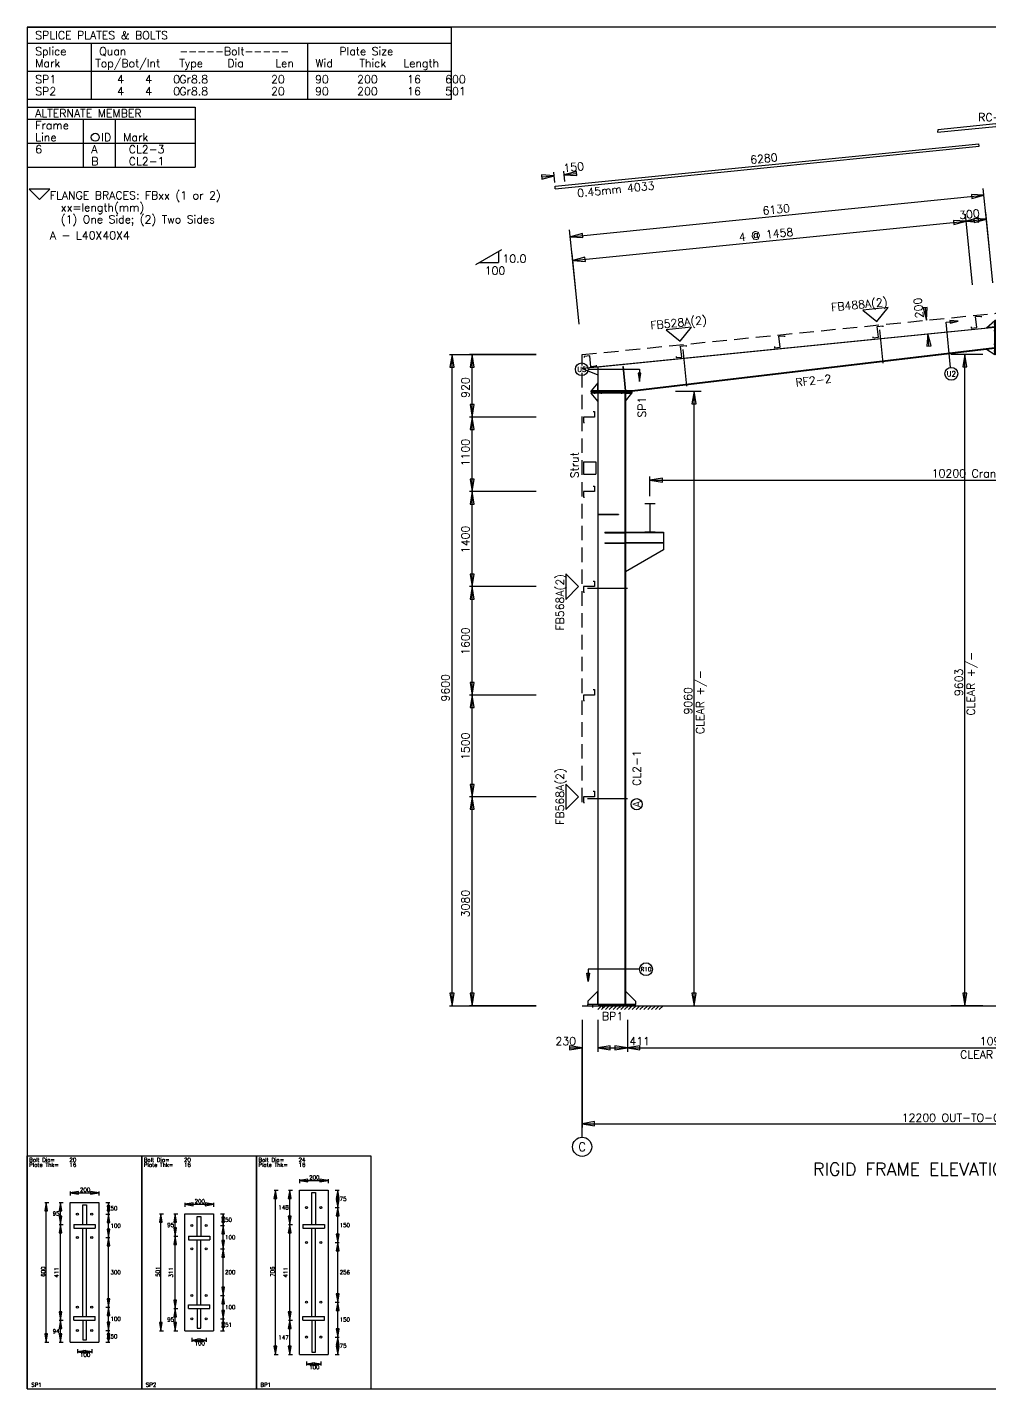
# Model space of a CAD drawing. Extents: x 0 to 28390, y 0 to 20076.
# Drawn here: x 0 to 14195, y 0 to 20076 of the extents above; entities that cross this region are included whole.
import ezdxf
from ezdxf.enums import TextEntityAlignment as Align

# ---------------------------------------------------------------- set-up
doc = ezdxf.new("R2010")
doc.units = 0
doc.linetypes.add('CONTIN', pattern=[0])
doc.linetypes.add('DASHED', pattern=[321.91, 214.61, -107.3])
doc.layers.get('0').update_dxf_attribs({"linetype": 'CONTIN'})
for name, color, linetype in [('1', 7, 'CONTIN'), ('10', 10, 'CONTIN'), ('11', 7, 'CONTIN'), ('12', 6, 'CONTIN'), ('13', 1, 'CONTIN'), ('14', 7, 'CONTIN'), ('15', 7, 'CONTIN'), ('2', 6, 'CONTIN'), ('22', 7, 'CONTIN'), ('26', 7, 'CONTIN'), ('3', 7, 'CONTIN'), ('5', 5, 'DASHED'), ('7', 7, 'CONTIN')]:
    doc.layers.add(name, color=color, linetype=linetype)
doc.styles.add('SIMPLEX', font='SIMPLEX')

# ---------------------------------------------------------------- blocks, each defined once
blk = doc.blocks.new('ARROWF')
for p, q in [((0, 0), (-184, 31)), ((-184, 31), (-184, -31)), ((-184, -31), (0, 0))]:
    blk.add_line(p, q)
blk = doc.blocks.new('EPBLK1')
for p, q in [((0, 0), (0, 1716.91077)), ((0, 1716.91077), (844.936401, 1716.91077)), ((844.936401, 1716.91077), (844.936401, 0)), ((316.851135, 343.382141), (316.851135, 1373.52869)), ((316.851135, 1373.52869), (528.085266, 1373.52869)), ((409.05481, 1210.422), (409.05481, 1356.08459)), ((409.05481, 1356.08459), (435.881561, 1356.08459)), ((435.881561, 1356.08459), (435.881561, 1210.422)), ((528.085266, 1373.52869), (528.085266, 343.382141)), ((343.255402, 1210.422), (501.681, 1210.422)), ((343.255402, 1210.422), (343.255402, 1183.59521)), ((501.681, 1210.422), (501.681, 1183.59521)), ((343.255402, 1183.59521), (501.681, 1183.59521)), ((409.05481, 531.59845), (409.05481, 1183.59521)), ((435.881561, 531.59845), (435.881561, 1183.59521)), ((343.255402, 531.59845), (501.681, 531.59845)), ((343.255402, 504.771698), (343.255402, 531.59845)), ((343.255402, 504.771698), (501.681, 504.771698)), ((409.05481, 504.771698), (409.05481, 360.825958)), ((435.881561, 360.825958), (435.881561, 504.771698)), ((501.681, 504.771698), (501.681, 531.59845)), ((316.851135, 343.382141), (528.085266, 343.382141)), ((409.05481, 360.825958), (435.881561, 360.825958)), ((0, 0), (844.936401, 0))]:
    blk.add_line(p, q)
for centre in [(369.659668, 1287.68298), (475.276703, 1287.68298), (369.659668, 1115.99194), (475.276703, 1115.99194), (369.659668, 600.918762), (475.276703, 600.918762), (369.659668, 429.227661), (475.276703, 429.227661)]:
    blk.add_circle(centre, 7.377351)
at = {"layer": '2'}
for p, q in [((316.851135, 1454.54529), (316.851135, 1425.03589)), ((316.851135, 1444.70874), (528.085266, 1444.70874)), ((528.085266, 1454.54529), (528.085266, 1425.03589)), ((129.958267, 1373.52869), (159.467667, 1373.52869)), ((139.794739, 343.382141), (139.794739, 1373.52869)), ((235.834442, 1373.52869), (265.343842, 1373.52869)), ((245.670898, 1210.422), (245.670898, 1373.52869)), ((579.59259, 1373.52869), (609.10199, 1373.52869)), ((599.265442, 1287.68298), (599.265442, 1373.52869)), ((235.834442, 1210.422), (265.343842, 1210.422)), ((235.834442, 1210.422), (265.343842, 1210.422)), ((245.670898, 504.771698), (245.670898, 1210.422)), ((579.59259, 1287.68298), (609.10199, 1287.68298)), ((579.59259, 1287.68298), (609.10199, 1287.68298)), ((599.265442, 1115.99194), (599.265442, 1287.68298)), ((579.59259, 1115.99194), (609.10199, 1115.99194)), ((579.59259, 1115.99194), (609.10199, 1115.99194)), ((599.265442, 600.918762), (599.265442, 1115.99194)), ((235.834442, 504.771698), (265.343842, 504.771698)), ((235.834442, 504.771698), (265.343842, 504.771698)), ((245.670898, 343.382141), (245.670898, 504.771698)), ((579.59259, 600.918762), (609.10199, 600.918762)), ((579.59259, 600.918762), (609.10199, 600.918762)), ((599.265442, 429.227661), (599.265442, 600.918762)), ((579.59259, 429.227661), (609.10199, 429.227661)), ((579.59259, 429.227661), (609.10199, 429.227661)), ((599.265442, 343.382141), (599.265442, 429.227661)), ((129.958267, 343.382141), (159.467667, 343.382141)), ((235.834442, 343.382141), (265.343842, 343.382141)), ((579.59259, 343.382141), (609.10199, 343.382141)), ((369.659668, 291.874817), (369.659668, 262.365417)), ((369.659668, 272.201874), (475.276703, 272.201874)), ((475.276703, 291.874817), (475.276703, 262.365417))]:
    blk.add_line(p, q, dxfattribs=at)
at = {"layer": '2', "xscale": 0.333, "yscale": 0.333, "zscale": 0.333}
for p, rotation in [((316.851135, 1444.70874), 180), ((139.794739, 1373.52869), 90), ((245.670898, 1373.52869), 89.9999847), ((599.265442, 1373.52869), 89.9999847), ((599.265442, 1287.68298), 270), ((245.670898, 1210.422), 89.9999847), ((245.670898, 1210.422), 270), ((599.265442, 1287.68298), 89.9999847), ((599.265442, 1115.99194), 89.9999847), ((599.265442, 1115.99194), 270), ((599.265442, 600.918762), 270), ((245.670898, 504.771698), 89.9999847), ((245.670898, 504.771698), 270), ((599.265442, 600.918762), 89.9999847), ((139.794739, 343.382141), 270), ((245.670898, 343.382141), 270), ((599.265442, 429.227661), 89.9999847), ((599.265442, 429.227661), 270), ((599.265442, 343.382141), 270), ((369.659668, 272.201874), 180)]:
    blk.add_blockref('ARROWF', p, dxfattribs=dict(at, rotation=rotation))
for p in [(528.085266, 1444.70874), (475.276703, 272.201874)]:
    blk.add_blockref('ARROWF', p, dxfattribs=at)
at = {"layer": '11', "style": 'SIMPLEX'}
for s, p in [('Bolt Dia=', (14.754703, 1672.64661)), ('Plate Thk=', (14.754703, 1635.75989)), ('20', (311.118713, 1672.64661)), ('16', (311.118713, 1635.75989)), ('200', (389.270142, 1452.08618)), ('50', (614.020203, 1315.85107)), ('100', (614.020203, 1187.08276)), ('300', (614.020203, 843.700623)), ('100', (614.020203, 500.318481)), ('50', (614.020203, 371.550201)), ('100', (389.270142, 235.31514)), ('SP1', (29.509405, 14.754703))]:
    blk.add_text(s, height=29.5094052, dxfattribs=at).set_placement(p)
for s, p in [('95', (238.293549, 1291.97534)), ('94', (238.293549, 424.076904))]:
    blk.add_text(s, height=29.5094052, dxfattribs=at).set_placement(p, align=Align.MIDDLE_RIGHT)
blk.add_text('600', height=29.5094052, rotation=90, dxfattribs=at).set_placement((132.417389, 825.257263))
blk.add_text('411', height=29.5094052, rotation=90, dxfattribs=at).set_placement((238.293549, 857.596863), align=Align.BOTTOM_CENTER)
blk = doc.blocks.new('EPBLK2')
for p, q in [((0, 0), (0, 1716.91077)), ((0, 1716.91077), (844.936401, 1716.91077)), ((844.936401, 1716.91077), (844.936401, 0)), ((316.851135, 428.214661), (316.851135, 1288.69604)), ((316.851135, 1288.69604), (528.085266, 1288.69604)), ((409.05481, 1125.64099), (409.05481, 1271.2522)), ((409.05481, 1271.2522), (435.881561, 1271.2522)), ((435.881561, 1271.2522), (435.881561, 1125.64099)), ((528.085266, 1288.69604), (528.085266, 428.214661)), ((343.255402, 1125.64099), (501.681, 1125.64099)), ((343.255402, 1125.64099), (343.255402, 1098.81421)), ((501.681, 1125.64099), (501.681, 1098.81421)), ((343.255402, 1098.81421), (501.681, 1098.81421)), ((409.05481, 618.096497), (409.05481, 1098.81421)), ((435.881561, 618.096497), (435.881561, 1098.81421)), ((343.255402, 618.096497), (501.681, 618.096497)), ((343.255402, 591.269714), (343.255402, 618.096497)), ((501.681, 591.269714), (501.681, 618.096497)), ((343.255402, 591.269714), (501.681, 591.269714)), ((409.05481, 591.269653), (409.05481, 445.658417)), ((435.881561, 445.658417), (435.881561, 591.269653)), ((316.851135, 428.214661), (528.085266, 428.214661)), ((409.05481, 445.658417), (435.881561, 445.658417)), ((0, 0), (844.936401, 0))]:
    blk.add_line(p, q)
for centre in [(369.659668, 1202.85046), (475.276703, 1202.85046), (369.659668, 1031.15942), (475.276703, 1031.15942), (369.659668, 687.777283), (475.276703, 687.777283), (369.659668, 516.086182), (475.276703, 516.086182)]:
    blk.add_circle(centre, 7.377351)
at = {"layer": '2'}
for p, q in [((316.851135, 1369.71277), (316.851135, 1340.20337)), ((316.851135, 1359.87622), (528.085266, 1359.87622)), ((528.085266, 1369.71277), (528.085266, 1340.20337)), ((129.958267, 1288.69604), (159.467667, 1288.69604)), ((139.794739, 428.214661), (139.794739, 1288.69604)), ((235.834442, 1288.69604), (265.343842, 1288.69604)), ((245.670898, 1125.64099), (245.670898, 1288.69604)), ((579.59259, 1288.69604), (609.10199, 1288.69604)), ((599.265442, 1202.85046), (599.265442, 1288.69604)), ((235.834442, 1125.64099), (265.343842, 1125.64099)), ((235.834442, 1125.64099), (265.343842, 1125.64099)), ((245.670898, 591.269714), (245.670898, 1125.64099)), ((579.59259, 1202.85046), (609.10199, 1202.85046)), ((579.59259, 1202.85046), (609.10199, 1202.85046)), ((599.265442, 1031.15942), (599.265442, 1202.85046)), ((579.59259, 1031.15942), (609.10199, 1031.15942)), ((579.59259, 1031.15942), (609.10199, 1031.15942)), ((599.265442, 687.777283), (599.265442, 1031.15942)), ((579.59259, 687.777283), (609.10199, 687.777283)), ((579.59259, 687.777283), (609.10199, 687.777283)), ((599.265442, 516.086182), (599.265442, 687.777283)), ((235.834442, 591.269714), (265.343842, 591.269714)), ((235.834442, 591.269714), (265.343842, 591.269714)), ((245.670898, 428.214661), (245.670898, 591.269714)), ((579.59259, 516.086182), (609.10199, 516.086182)), ((579.59259, 516.086182), (609.10199, 516.086182)), ((599.265442, 428.214661), (599.265442, 516.086182)), ((129.958267, 428.214661), (159.467667, 428.214661)), ((235.834442, 428.214661), (265.343842, 428.214661)), ((579.59259, 428.214661), (609.10199, 428.214661)), ((369.659668, 376.707336), (369.659668, 347.197937)), ((369.659668, 357.034393), (475.276703, 357.034393)), ((475.276703, 376.707336), (475.276703, 347.197937))]:
    blk.add_line(p, q, dxfattribs=at)
at = {"layer": '2', "xscale": 0.333, "yscale": 0.333, "zscale": 0.333}
for p, rotation in [((316.851135, 1359.87622), 180), ((139.794739, 1288.69604), 90), ((245.670898, 1288.69604), 89.9999847), ((599.265442, 1288.69604), 89.9999847), ((599.265442, 1202.85046), 270), ((245.670898, 1125.64099), 89.9999847), ((245.670898, 1125.64099), 270), ((599.265442, 1202.85046), 89.9999847), ((599.265442, 1031.15942), 89.9999847), ((599.265442, 1031.15942), 270), ((599.265442, 687.777283), 270), ((245.670898, 591.269714), 270), ((599.265442, 687.777283), 89.9999847), ((245.670898, 591.269714), 89.9999847), ((599.265442, 516.086182), 89.9999847), ((599.265442, 516.086182), 270), ((139.794739, 428.214661), 270), ((245.670898, 428.214661), 270), ((599.265442, 428.214661), 270), ((369.659668, 357.034393), 180)]:
    blk.add_blockref('ARROWF', p, dxfattribs=dict(at, rotation=rotation))
for p in [(528.085266, 1359.87622), (475.276703, 357.034393)]:
    blk.add_blockref('ARROWF', p, dxfattribs=at)
at = {"layer": '11', "style": 'SIMPLEX'}
for s, p in [('Bolt Dia=', (14.754703, 1672.64661)), ('Plate Thk=', (14.754703, 1635.75989)), ('20', (311.118713, 1672.64661)), ('16', (311.118713, 1635.75989)), ('200', (389.270142, 1367.25354)), ('50', (614.020203, 1231.01855)), ('100', (614.020203, 1102.25024)), ('200', (614.020203, 844.713623)), ('100', (614.020203, 587.177063)), ('51', (614.020203, 457.395721)), ('100', (389.270142, 320.147644)), ('SP2', (29.509405, 14.754703))]:
    blk.add_text(s, height=29.5094052, dxfattribs=at).set_placement(p)
for p in [(238.293549, 1207.16858), (238.293549, 509.742188)]:
    blk.add_text('95', height=29.5094052, dxfattribs=at).set_placement(p, align=Align.MIDDLE_RIGHT)
blk.add_text('501', height=29.5094052, rotation=90, dxfattribs=at).set_placement((132.417389, 825.257263))
blk.add_text('311', height=29.5094052, rotation=90, dxfattribs=at).set_placement((238.293549, 858.455322), align=Align.BOTTOM_CENTER)
blk = doc.blocks.new('EPBLK3')
for p, q in [((0, 0), (0, 1716.91077)), ((0, 1716.91077), (844.936401, 1716.91077)), ((844.936401, 1716.91077), (844.936401, 0)), ((316.851135, 252.815094), (316.851135, 1464.09546)), ((316.851135, 1464.09546), (528.085266, 1464.09546)), ((409.05481, 1210.85132), (409.05481, 1446.65173)), ((409.05481, 1446.65173), (435.881561, 1446.65173)), ((435.881561, 1446.65173), (435.881561, 1210.85132)), ((528.085266, 1464.09546), (528.085266, 252.815094)), ((343.255402, 1210.85132), (501.681, 1210.85132)), ((343.255402, 1210.85132), (343.255402, 1184.02454)), ((501.681, 1210.85132), (501.681, 1184.02454)), ((343.255402, 1184.02454), (501.681, 1184.02454)), ((409.05481, 532.02771), (409.05481, 1184.02454)), ((435.881561, 532.02771), (435.881561, 1184.02454)), ((343.255402, 532.02771), (501.681, 532.02771)), ((343.255402, 505.200928), (343.255402, 532.02771)), ((343.255402, 505.200928), (501.681, 505.200928)), ((409.05481, 505.200928), (409.05481, 270.258911)), ((435.881561, 270.258911), (435.881561, 505.200928)), ((501.681, 505.200928), (501.681, 532.02771)), ((316.851135, 252.815094), (528.085266, 252.815094)), ((409.05481, 270.258911), (435.881561, 270.258911)), ((0, 0), (844.936401, 0))]:
    blk.add_line(p, q)
for centre in [(369.659668, 1335.32727), (475.276703, 1335.32727), (369.659668, 1077.79065), (475.276703, 1077.79065), (369.659668, 639.119995), (475.276703, 639.119995), (369.659668, 381.583313), (475.276703, 381.583313)]:
    blk.add_circle(centre, 7.377351)
at = {"layer": '2'}
for p, q in [((316.851135, 1545.1123), (316.851135, 1515.60291)), ((316.851135, 1535.27588), (528.085266, 1535.27588)), ((528.085266, 1545.1123), (528.085266, 1515.60291)), ((129.958267, 1464.09546), (159.467667, 1464.09546)), ((139.794739, 252.815094), (139.794739, 1464.09546)), ((235.834442, 1464.09546), (265.343842, 1464.09546)), ((245.670898, 1210.85132), (245.670898, 1464.09546)), ((579.59259, 1464.09546), (609.10199, 1464.09546)), ((599.265442, 1335.32727), (599.265442, 1464.09546)), ((579.59259, 1335.32727), (609.10199, 1335.32727)), ((579.59259, 1335.32727), (609.10199, 1335.32727)), ((599.265442, 1077.79065), (599.265442, 1335.32727)), ((235.834442, 1210.85132), (265.343842, 1210.85132)), ((235.834442, 1210.85132), (265.343842, 1210.85132)), ((245.670898, 505.200928), (245.670898, 1210.85132)), ((579.59259, 1077.79065), (609.10199, 1077.79065)), ((579.59259, 1077.79065), (609.10199, 1077.79065)), ((599.265442, 639.119995), (599.265442, 1077.79065)), ((579.59259, 639.119995), (609.10199, 639.119995)), ((579.59259, 639.119995), (609.10199, 639.119995)), ((599.265442, 381.583313), (599.265442, 639.119995)), ((235.834442, 505.200928), (265.343842, 505.200928)), ((235.834442, 505.200928), (265.343842, 505.200928)), ((245.670898, 252.815094), (245.670898, 505.200928)), ((579.59259, 381.583313), (609.10199, 381.583313)), ((579.59259, 381.583313), (609.10199, 381.583313)), ((599.265442, 252.815094), (599.265442, 381.583313)), ((129.958267, 252.815094), (159.467667, 252.815094)), ((235.834442, 252.815094), (265.343842, 252.815094)), ((369.659668, 201.30777), (369.659668, 171.79837)), ((475.276703, 201.30777), (475.276703, 171.79837)), ((579.59259, 252.815094), (609.10199, 252.815094)), ((369.659668, 181.634827), (475.276703, 181.634827))]:
    blk.add_line(p, q, dxfattribs=at)
at = {"layer": '2', "xscale": 0.333, "yscale": 0.333, "zscale": 0.333}
for p, rotation in [((316.851135, 1535.27588), 180), ((139.794739, 1464.09546), 90), ((245.670898, 1464.09546), 89.9999847), ((599.265442, 1464.09546), 89.9999847), ((599.265442, 1335.32727), 89.9999847), ((599.265442, 1335.32727), 270), ((245.670898, 1210.85132), 89.9999847), ((245.670898, 1210.85132), 270), ((599.265442, 1077.79065), 270), ((599.265442, 1077.79065), 89.9999847), ((599.265442, 639.119995), 89.9999847), ((599.265442, 639.119995), 270), ((245.670898, 505.200928), 89.9999847), ((245.670898, 505.200928), 270), ((599.265442, 381.583313), 270), ((139.794739, 252.815094), 270), ((245.670898, 252.815094), 270), ((599.265442, 381.583313), 89.9999847), ((599.265442, 252.815094), 270), ((369.659668, 181.634827), 180)]:
    blk.add_blockref('ARROWF', p, dxfattribs=dict(at, rotation=rotation))
for p in [(528.085266, 1535.27588), (475.276703, 181.634827)]:
    blk.add_blockref('ARROWF', p, dxfattribs=at)
at = {"layer": '11', "style": 'SIMPLEX'}
for s, p in [('Bolt Dia=', (14.754703, 1672.64661)), ('Plate Thk=', (14.754703, 1635.75989)), ('24', (311.118713, 1672.64661)), ('16', (311.118713, 1635.75989)), ('200', (389.270142, 1542.65308)), ('75', (614.020203, 1384.95667)), ('150', (614.020203, 1191.80432)), ('256', (614.020203, 843.700623)), ('150', (614.020203, 495.596985)), ('75', (614.020203, 302.444519)), ('100', (389.270142, 144.748077)), ('BP1', (29.509405, 14.754703))]:
    blk.add_text(s, height=29.5094052, dxfattribs=at).set_placement(p)
for s, p in [('148', (238.293549, 1337.47339)), ('147', (238.293549, 379.008026))]:
    blk.add_text(s, height=29.5094052, dxfattribs=at).set_placement(p, align=Align.MIDDLE_RIGHT)
blk.add_text('706', height=29.5094052, rotation=90, dxfattribs=at).set_placement((132.417389, 825.257263))
blk.add_text('411', height=29.5094052, rotation=90, dxfattribs=at).set_placement((238.293549, 858.026123), align=Align.BOTTOM_CENTER)
blk = doc.blocks.new('WSECTN')
for p, q in [((-76.2, 25.4), (76.2, 25.4)), ((0, 0), (0, 25.4)), ((-76.2, 0), (76.2, 0))]:
    blk.add_line(p, q)
blk = doc.blocks.new('ZCOL')
for p, q in [((10.2, 0), (0, 0)), ((0, 0), (0, -25.4)), ((10.2, -2.5), (10.2, 0)), ((-10.2, -25.4), (-10.2, -22.9)), ((0, -25.4), (-10.2, -25.4))]:
    blk.add_line(p, q)
blk = doc.blocks.new('MARKER')
for p, q in [((188.860168, 188.860168), (-188.86015, 188.860168)), ((-188.86015, 188.860168), (0, 0)), ((0, 0), (188.860168, 188.860168))]:
    blk.add_line(p, q)
blk = doc.blocks.new('CUTFRM')
for p, q in [((0, 0), (0, -25.4)), ((0, -25.4), (-179.41716, -25.4))]:
    blk.add_line(p, q)
blk = doc.blocks.new('ARROWPF')
for p, q in [((0, 0), (-123, 20)), ((-123, 20), (-123, -20)), ((-123, -20), (0, 0))]:
    blk.add_line(p, q)
blk = doc.blocks.new('FRAME2')
at = {"layer": '1'}
for p, q in [((5242.01367, 12879.1055), (6099.99951, 12964.9033)), ((5245.80469, 12917.0156), (5242.01367, 12879.1055)), ((6100, 13002.4355), (5245.80469, 12917.0156)), ((6957.98584, 12879.1055), (6099.99951, 12964.9033)), ((6100, 13002.4355), (6954.19434, 12917.0156)), ((6954.19434, 12917.0156), (6957.98584, 12879.1055)), ((-399.19662, 12084.4854), (5850.03467, 12709.4082)), ((-395.40555, 12046.5742), (5853.82568, 12671.498)), ((5853.82568, 12671.498), (5850.03467, 12709.4082)), ((6346.1499, 12671.5), (6349.94092, 12709.4111)), ((6346.1499, 12671.5), (12595.4043, 12046.5742)), ((6349.94092, 12709.4111), (12599.1963, 12084.4854)), ((-395.40555, 12046.5742), (-399.19662, 12084.4854)), ((12595.4043, 12046.5742), (12599.1963, 12084.4854)), ((5964, 9995.40137), (6084, 10104.0283)), ((6071.2998, 10053.9766), (6128.7002, 10053.9766)), ((6071.2998, 10053.9766), (6128.7002, 10053.9766)), ((6084, 10104.0283), (6084, 10104.0283)), ((6084, 10007.4014), (6084, 10104.0283)), ((6084, 9602.79492), (6084, 10103.9766)), ((6100, 10103.9766), (6084, 10103.9766)), ((6100, 10103.9766), (6100, 9602.79492)), ((6100, 10103.9766), (6100, 9602.79492)), ((6100, 10103.9766), (6116, 10103.9766)), ((6236, 9995.40137), (6116, 10104.0283)), ((6116, 10104.0283), (6116, 10104.0283)), ((6116, 10007.4014), (6116, 10104.0283)), ((6116, 9602.79492), (6116, 10103.9766)), ((10, 9400.00195), (6083.50195, 10007.3506)), ((6084, 10002.377), (10.498, 9395.02734)), ((6084, 10002.377), (235, 9417.47754)), ((4383.83203, 9966.5957), (4433.01465, 9474.76758)), ((6084, 10007.4014), (5964, 9995.40137)), ((6071.2998, 9953.97559), (6128.7002, 9953.97559)), ((6071.2998, 9953.97559), (6128.7002, 9953.97559)), ((6084, 10002.377), (6083.50195, 10007.3506)), ((6084, 10002.377), (6084, 9700.89258)), ((6116, 10007.4014), (6236, 9995.40137)), ((6116, 10002.377), (6116.49805, 10007.3506)), ((6116, 10002.377), (6116, 9700.89258)), ((6116, 10002.377), (11965, 9417.47754)), ((6116, 10002.377), (12189.502, 9395.02734)), ((12190, 9400.00195), (6116.49805, 10007.3506)), ((7816.14355, 9966.59863), (7766.96045, 9474.77051)), ((6084, 9700.89258), (738, 9065.28223)), ((6083.41016, 9700.82227), (738, 9065.28223)), ((738.590027, 9060.31738), (6084, 9695.85645)), ((1483.09973, 9676.52344), (1537.05554, 9136.96191)), ((6084, 9695.85645), (5964, 9681.58984)), ((5964, 9681.58984), (6084, 9602.79492)), ((6071.2998, 9753.97656), (6128.7002, 9753.97656)), ((6071.2998, 9753.97656), (6128.7002, 9753.97656)), ((6071.2998, 9653.97754), (6128.7002, 9653.97754)), ((6071.2998, 9653.97754), (6128.7002, 9653.97754)), ((6083.41016, 9700.82227), (6084, 9695.85645)), ((6084, 9695.85645), (6084, 9602.79492)), ((6116, 9700.89258), (11461.999, 9065.2832)), ((6116.58984, 9700.82227), (6116, 9695.85645)), ((11461.4092, 9060.31836), (6116, 9695.85645)), ((6116, 9695.85645), (6236, 9681.58984)), ((6116, 9695.85645), (6116, 9602.79492)), ((6236, 9681.58984), (6116, 9602.79492)), ((6116.58984, 9700.82227), (11461.999, 9065.2832)), ((10716.877, 9676.52539), (10662.9199, 9136.96582)), ((6100, 9602.79492), (6084, 9602.79492)), ((6084, 9602.79492), (6084, 9602.79492)), ((6100, 9602.79492), (6116, 9602.79492)), ((6116, 9602.79492), (6116, 9602.79492)), ((229.999985, 9416.97656), (0, 9393.97754)), ((0, 9393.97754), (229.999985, 9301.97656)), ((10.498, 9395.02734), (10, 9400.00195)), ((235, 9416.97656), (229.999985, 9416.97656)), ((229.999985, 9416.97656), (229.999985, 9065.28223)), ((235, 9065.28223), (235, 9417.47754)), ((235, 9065.28223), (235, 9416.97656)), ((605.163025, 9423.79395), (599.193054, 9423.19629)), ((605.163025, 9423.79395), (599.193054, 9423.19629)), ((599.193054, 9423.19629), (635.015015, 9064.9834)), ((599.193054, 9423.19629), (635.015015, 9064.9834)), ((605.163025, 9423.79395), (640.984985, 9065.58105)), ((605.163025, 9423.79395), (640.984985, 9065.58105)), ((11594.8359, 9423.79395), (11559.0146, 9065.58105)), ((11594.8359, 9423.79395), (11559.0146, 9065.58105)), ((11600.8066, 9423.19629), (11564.9834, 9064.98438)), ((11600.8066, 9423.19629), (11564.9834, 9064.98438)), ((11600.8066, 9423.19629), (11594.8359, 9423.79395)), ((11600.8066, 9423.19629), (11594.8359, 9423.79395)), ((11965, 9065.2832), (11965, 9417.47754)), ((11965, 9416.97656), (11965, 9065.2832)), ((11965, 9416.97656), (11969.999, 9416.97656)), ((11969.999, 9065.2832), (11969.999, 9416.97656)), ((11969.999, 9416.97656), (12199.999, 9393.97754)), ((12199.999, 9393.97754), (11969.999, 9301.97656)), ((12189.502, 9395.02734), (12190, 9400.00195)), ((229.999985, 9185.28223), (135, 9065.28223)), ((735, 9065.28223), (135, 9065.28223)), ((135, 9049.28223), (135, 9065.28223)), ((135, 9065.28223), (135, 9065.28223)), ((229.999985, 9065.28223), (135, 9065.28223)), ((135, 9049.28223), (735, 9049.28223)), ((135, 9049.28223), (135, 9033.28223)), ((135, 9049.28223), (735, 9049.28223)), ((185, 9020.58301), (185, 9077.98242)), ((185, 9020.58301), (185, 9077.98242)), ((229.999985, 9065.28223), (229.999985, 9185.28223)), ((235, 9065.28223), (229.999985, 9065.28223)), ((738, 9065.28223), (235, 9065.28223)), ((285, 9020.58301), (285, 9077.98242)), ((285, 9020.58301), (285, 9077.98242)), ((585, 9020.58301), (585, 9077.98242)), ((585, 9020.58301), (585, 9077.98242)), ((640.984985, 9065.58105), (635.015015, 9064.9834)), ((640.984985, 9065.58105), (635.015015, 9064.9834)), ((685, 9020.58301), (685, 9077.98242)), ((685, 9020.58301), (685, 9077.98242)), ((735, 9049.28223), (735, 9065.28223)), ((735, 9049.28223), (735, 9033.28223)), ((738, 9065.28223), (738.590027, 9060.31738)), ((11461.999, 9065.2832), (11461.4092, 9060.31836)), ((11461.999, 9065.2832), (11965, 9065.2832)), ((11464.998, 9049.2832), (11464.998, 9065.2832)), ((11464.998, 9065.2832), (12065, 9065.2832)), ((12065, 9049.2832), (11464.998, 9049.2832)), ((12065, 9049.2832), (11464.998, 9049.2832)), ((11464.998, 9049.2832), (11464.998, 9033.2832)), ((11515, 9077.9834), (11515, 9020.58301)), ((11515, 9077.9834), (11515, 9020.58301)), ((11564.9834, 9064.98438), (11559.0146, 9065.58105)), ((11564.9834, 9064.98438), (11559.0146, 9065.58105)), ((11615, 9077.9834), (11615, 9020.58301)), ((11615, 9077.9834), (11615, 9020.58301)), ((11915, 9077.9834), (11915, 9020.58301)), ((11915, 9077.9834), (11915, 9020.58301)), ((11965, 9065.2832), (11969.999, 9065.2832)), ((11969.999, 9065.2832), (11969.999, 9185.28223)), ((11969.999, 9185.28223), (12065, 9065.2832)), ((11969.999, 9065.2832), (12065, 9065.2832)), ((12015, 9077.9834), (12015, 9020.58301)), ((12015, 9077.9834), (12015, 9020.58301)), ((12065, 9049.2832), (12065, 9065.2832)), ((12065, 9065.2832), (12065, 9065.2832)), ((12065, 9049.2832), (12065, 9033.2832)), ((735, 9033.28223), (135, 9033.28223)), ((229.999985, 8913.2832), (135, 9033.28223)), ((135, 9033.28223), (135, 9033.28223)), ((229.999985, 9033.28223), (135, 9033.28223)), ((235, 9033.28223), (229.999985, 9033.28223)), ((229.999985, 9033.28223), (229.999985, 16)), ((229.999985, 9033.28223), (229.999985, 8913.2832)), ((635, 9033.28223), (235, 9033.28223)), ((235, 16), (235, 9033.28223)), ((235, 16), (235, 9033.28223)), ((635, 16), (635, 9033.28223)), ((635, 9033.28223), (635, 9033.28223)), ((635, 16), (635, 9033.28223)), ((635, 9033.28223), (641, 9033.28223)), ((641, 9033.28223), (641, 16)), ((641, 9033.28223), (641, 8913.2832)), ((641, 8913.2832), (735, 9033.28223)), ((641, 9033.28223), (735, 9033.28223)), ((735, 9033.28223), (735, 9033.28223)), ((11464.998, 9033.2832), (12065, 9033.2832)), ((11559, 8913.28418), (11464.998, 9033.2832)), ((11464.998, 9033.2832), (11464.998, 9033.2832)), ((11559, 9033.2832), (11464.998, 9033.2832)), ((11564.999, 9033.2832), (11559, 9033.2832)), ((11559, 9033.2832), (11559, 16)), ((11559, 9033.2832), (11559, 8913.28418)), ((11564.999, 16), (11564.999, 9033.2832)), ((11564.999, 9033.2832), (11564.999, 9033.2832)), ((11564.999, 9033.2832), (11965, 9033.2832)), ((11564.999, 16), (11564.999, 9033.2832)), ((11965, 16), (11965, 9033.2832)), ((11965, 16), (11965, 9033.2832)), ((11965, 9033.2832), (11969.999, 9033.2832)), ((11969.999, 9033.2832), (11969.999, 16)), ((11969.999, 9033.2832), (11969.999, 8913.28418)), ((11969.999, 8913.28418), (12065, 9033.2832)), ((11969.999, 9033.2832), (12065, 9033.2832)), ((12065, 9033.2832), (12065, 9033.2832)), ((235, 7250), (535, 7250)), ((235, 7250), (235, 7243.99951)), ((235, 7250), (535, 7250)), ((235, 7250), (235, 7243.99951)), ((235, 7243.99951), (535, 7243.99951)), ((235, 7243.99951), (535, 7243.99951)), ((535, 7250), (535, 7243.99951)), ((535, 7250), (535, 7243.99951)), ((11965, 7250), (11664.999, 7250)), ((11664.999, 7250), (11664.999, 7243.99951)), ((11965, 7250), (11664.999, 7250)), ((11664.999, 7250), (11664.999, 7243.99951)), ((11965, 7243.99951), (11664.999, 7243.99951)), ((11965, 7243.99951), (11664.999, 7243.99951)), ((11965, 7250), (11965, 7243.99951)), ((11965, 7250), (11965, 7243.99951)), ((335, 6980), (635, 6980)), ((335, 6980), (335, 6972)), ((335, 6980), (635, 6980)), ((335, 6980), (335, 6972)), ((335, 6972), (635, 6972)), ((335, 6972), (635, 6972)), ((335, 6825.99951), (635, 6825.99951)), ((335, 6825.99951), (335, 6820)), ((335, 6825.99951), (635, 6825.99951)), ((335, 6825.99951), (335, 6820)), ((635, 6980), (635, 6972)), ((635, 6980), (635, 6972)), ((635, 6825.99951), (635, 6820)), ((635, 6825.99951), (635, 6820)), ((641, 6980), (1200, 6980)), ((641, 6980), (1200, 6980)), ((641, 6974.99951), (1200, 6974.99951)), ((641, 6974.99951), (1200, 6974.99951)), ((1200, 6980), (1200, 6820)), ((1200, 6980), (1200, 6820)), ((11559, 6980), (11000, 6980)), ((11000, 6980), (11000, 6820)), ((11559, 6980), (11000, 6980)), ((11000, 6980), (11000, 6820)), ((11559, 6974.99951), (11000, 6974.99951)), ((11559, 6974.99951), (11000, 6974.99951)), ((11865, 6980), (11564.999, 6980)), ((11564.999, 6980), (11564.999, 6972)), ((11865, 6980), (11564.999, 6980)), ((11564.999, 6980), (11564.999, 6972)), ((11865, 6972), (11564.999, 6972)), ((11865, 6972), (11564.999, 6972)), ((11865, 6825.99951), (11564.999, 6825.99951)), ((11564.999, 6825.99951), (11564.999, 6820)), ((11865, 6825.99951), (11564.999, 6825.99951)), ((11564.999, 6825.99951), (11564.999, 6820)), ((11865, 6980), (11865, 6972)), ((11865, 6980), (11865, 6972)), ((11865, 6825.99951), (11865, 6820)), ((11865, 6825.99951), (11865, 6820)), ((335, 6820), (635, 6820)), ((335, 6820), (635, 6820)), ((1200, 6824.99951), (641, 6824.99951)), ((1200, 6824.99951), (641, 6824.99951)), ((1200, 6820), (641, 6820)), ((1200, 6820), (641, 6820)), ((1200, 6720), (641, 6397.26074)), ((1200, 6820), (1200, 6720)), ((11000, 6824.99951), (11559, 6824.99951)), ((11000, 6824.99951), (11559, 6824.99951)), ((11000, 6820), (11559, 6820)), ((11000, 6820), (11000, 6720)), ((11000, 6820), (11559, 6820)), ((11000, 6720), (11559, 6397.26074)), ((11865, 6820), (11564.999, 6820)), ((11865, 6820), (11564.999, 6820)), ((80.431946, 6154.24658), (668.101929, 6154.24561)), ((12119.5713, 6154.24658), (11531.9014, 6154.24658)), ((80.430977, 3054.24634), (668.100952, 3054.24609)), ((12119.5723, 3054.24536), (11531.9023, 3054.24536)), ((229.999985, 213.5), (82.499992, 66)), ((229.999985, 16), (229.999985, 213.5)), ((641, 16), (641, 213)), ((641, 213), (788, 66)), ((11559, 213), (11411.999, 66)), ((11559, 16), (11559, 213)), ((11969.999, 16), (11969.999, 213.5)), ((11969.999, 213.5), (12117.5, 66)), ((82.499992, 66), (82.499992, 16)), ((788, 16), (82.499992, 16)), ((82.499992, 0), (82.499992, 16)), ((229.999985, 16), (82.499992, 16)), ((82.499992, 0), (788, 0)), ((157.5, -28.700001), (157.5, 28.700001)), ((235, 16), (229.999985, 16)), ((235, 16), (635, 16)), ((307.5, -28.700001), (307.5, 28.700001)), ((563, -28.700001), (563, 28.700001)), ((635, 16), (641, 16)), ((641, 16), (788, 16)), ((713, -28.700001), (713, 28.700001)), ((788, 66), (788, 16)), ((788, 0), (788, 16)), ((11411.999, 66), (11411.999, 16)), ((11411.999, 0), (11411.999, 16)), ((11411.999, 16), (12117.5, 16)), ((11559, 16), (11411.999, 16)), ((12117.5, 0), (11411.999, 0)), ((11486.999, 28.700001), (11486.999, -28.700001)), ((11564.999, 16), (11559, 16)), ((11965, 16), (11564.999, 16)), ((11637, 28.700001), (11637, -28.700001)), ((11892.499, 28.700001), (11892.499, -28.700001)), ((11965, 16), (11969.999, 16)), ((11969.999, 16), (12117.5, 16)), ((12042.5, 28.700001), (12042.5, -28.700001)), ((12117.5, 66), (12117.5, 16)), ((12117.5, 0), (12117.5, 16))]:
    blk.add_line(p, q, dxfattribs=at)
at = {"layer": '10'}
for p, q in [((19.052494, 8020.47559), (19.052437, 7839.5249)), ((19.052437, 7839.5249), (200.002426, 7839.5249)), ((19.052494, 8020.47559), (200.002487, 8020.47559)), ((200.002487, 8020.47559), (200.002426, 7839.5249)), ((12180.9482, 8020.47559), (11999.998, 8020.47559)), ((11999.998, 7839.5249), (11999.998, 8020.47559)), ((12180.9482, 7839.5249), (11999.998, 7839.5249)), ((12180.9482, 7839.5249), (12180.9482, 8020.47559))]:
    blk.add_line(p, q, dxfattribs=at)
at = {"layer": '12'}
for p, q in [((-404.32184, 12135.7373), (-419.59055, 12288.4248)), ((-255.06625, 12150.6631), (-270.33499, 12303.3506)), ((12455.0654, 12150.6631), (12470.334, 12303.3506)), ((12604.3213, 12135.7373), (12619.5898, 12288.4248)), ((5756.73682, 10627.4248), (5652.5249, 11669.543)), ((6055.27148, 10657.2783), (5951.06055, 11699.3955)), ((6144.72852, 10657.2783), (6248.93994, 11699.3955)), ((6443.23926, 10627.4268), (6547.45068, 11669.5449)), ((-44.727783, 10047.2783), (-148.93956, 11089.3955)), ((12244.7285, 10047.2783), (12348.9395, 11089.3955)), ((-1957.0518, 9600), (-678.31488, 9600)), ((-678.31488, 9600), (-1661.9579, 9600)), ((5909.97119, 9602.7998), (5437.8208, 9602.7998)), ((12878.3145, 9600), (13861.957, 9600)), ((14157.0508, 9600), (12878.3145, 9600)), ((1375.79797, 9060.2998), (1753.51819, 9060.2998)), ((10824.2061, 9060.2998), (10446.4854, 9060.2998)), ((-678.31488, 8680), (-1661.9579, 8680)), ((12878.3145, 8680), (13861.957, 8680)), ((-678.31488, 7580), (-1661.9579, 7580)), ((12878.3145, 7580), (13861.957, 7580)), ((10957.9932, 7400), (10736.9404, 7400)), ((-678.31488, 6180), (-1661.9579, 6180)), ((12878.3145, 6180), (13861.957, 6180)), ((-678.31488, 4580), (-1661.9579, 4580)), ((12878.3145, 4580), (13861.957, 4580)), ((-678.31488, 3080), (-1661.9579, 3080)), ((12878.3145, 3080), (13861.957, 3080)), ((-1957.0518, 0), (-678.31488, 0)), ((-678.31488, 0), (-1661.9579, 0)), ((1375.79797, 0), (1753.51819, 0)), ((5909.97119, 0), (5437.8208, 0)), ((10824.2061, 0), (10446.4854, 0)), ((10957.9932, 0.000076), (10736.9404, 0.000145)), ((12878.3145, 0), (13861.957, 0)), ((14157.0508, 0), (12878.3145, 0)), ((0, -206.02928), (0, -678.17975)), ((0, -324.06689), (0, -1797.1761)), ((230.000015, -206.02928), (230.000015, -678.17975)), ((230.000015, -206.02928), (230.000015, -678.17975)), ((668.102844, -206.02928), (668.102844, -678.17975)), ((668.102844, -206.02928), (668.102844, -678.17975)), ((11531.9004, -206.02928), (11531.9004, -678.17975)), ((11531.9004, -206.02928), (11531.9004, -678.17975)), ((11970, -206.02928), (11970, -678.17975)), ((11970, -206.02928), (11970, -678.17975)), ((12200, -206.02928), (12200, -678.17975)), ((12200, -324.06689), (12200, -1797.1761)), ((0, -1938.8212), (0, -621.52167)), ((12200, -1938.8212), (12200, -621.52167))]:
    blk.add_line(p, q, dxfattribs=at)
at = {"layer": '13'}
for centre in [(0, -2080.4663), (12200, -2080.4663)]:
    blk.add_circle(centre, 141.645126, dxfattribs=at)
at = {"layer": '2'}
for p, q in [((-265.20984, 12252.0986), (-89.032097, 12269.7158)), ((12289.0313, 12269.7158), (12465.209, 12252.0986)), ((-590.64313, 12219.5557), (-414.46539, 12237.1729)), ((6020.03662, 11009.6328), (5915.82471, 12051.751)), ((6179.96338, 11009.6328), (6284.17529, 12051.751)), ((12614.4648, 12237.1729), (12790.6426, 12219.5557)), ((-173.92476, 11339.248), (5926.07471, 11949.248)), ((6273.92529, 11949.248), (12373.9248, 11339.248)), ((-138.68922, 10986.8926), (5961.31055, 11596.8926)), ((6238.68945, 11596.8926), (12338.6895, 10986.8926)), ((-79.963326, 10399.6328), (-184.17509, 11441.751)), ((12279.9639, 10399.6328), (12384.1758, 11441.751)), ((5058.66357, 10283.8057), (5076.28174, 10107.6279)), ((7141.31201, 10283.8076), (7123.69385, 10107.6299)), ((5113.80029, 9732.44336), (5096.18213, 9908.62109)), ((7086.17578, 9732.44531), (7103.79346, 9908.62305)), ((-1917.7098, 0), (-1917.7098, 9600)), ((-1622.6157, 0), (-1622.6157, 9600)), ((5643.8501, 0), (5643.8501, 9602.7998)), ((13822.6162, 0), (13822.6162, 9600)), ((14117.709, 0), (14117.709, 9600)), ((1650.50366, 0), (1650.50366, 9060.2998)), ((10549.5, 0), (10549.5, 9060.2998)), ((1000, 7513.31641), (1000, 7800.89941)), ((1000, 7749.39209), (11200, 7749.39209)), ((11200, 7513.31641), (11200, 7800.89941)), ((10839.9551, 0.000113), (10839.9551, 7400)), ((0, 0), (12200, 0)), ((230.000015, 0), (1208.97522, 0)), ((230.000015, -56.658054), (286.658051, 0)), ((286.658051, -56.658054), (343.316101, 0)), ((343.316101, -56.658054), (399.974152, 0)), ((399.974152, -56.658054), (456.632202, 0)), ((456.632202, -56.658054), (513.290283, 0)), ((513.290283, -56.658054), (569.948364, 0)), ((569.948364, -56.658054), (626.606384, 0)), ((626.606384, -56.658054), (683.264465, 0)), ((683.264465, -56.658054), (739.922546, 0)), ((739.922546, -56.658054), (796.580627, 0)), ((796.580627, -56.658054), (853.238709, 0)), ((853.238709, -56.658054), (909.89679, 0)), ((909.89679, -56.658054), (966.554871, 0)), ((966.554871, -56.658054), (1023.21289, 0)), ((1023.21289, -56.658054), (1079.87097, 0)), ((1079.87097, -56.658054), (1136.52905, 0)), ((1136.52905, -56.658054), (1193.18713, 0)), ((10991.0254, 0), (11970, 0)), ((10991.0254, -56.658054), (11047.6826, 0)), ((11047.6826, -56.658054), (11104.3408, 0)), ((11104.3408, -56.658054), (11160.998, 0)), ((11160.998, -56.658054), (11217.6563, 0)), ((11217.6563, -56.658054), (11274.3145, 0)), ((11274.3145, -56.658054), (11330.9717, 0)), ((11330.9717, -56.658054), (11387.6299, 0)), ((11387.6299, -56.658054), (11444.2871, 0)), ((11444.2871, -56.658054), (11500.9453, 0)), ((11500.9453, -56.658054), (11557.6025, 0)), ((11557.6025, -56.658054), (11614.2607, 0)), ((11614.2607, -56.658054), (11670.918, 0)), ((11670.918, -56.658054), (11727.5762, 0)), ((11727.5762, -56.658054), (11784.2344, 0)), ((11784.2344, -56.658054), (11840.8916, 0)), ((11840.8916, -56.658054), (11897.5498, 0)), ((11897.5498, -56.658054), (11954.207, 0)), ((-177.05643, -621.52167), (0, -621.52167)), ((230.000015, -621.52167), (668.102844, -621.52167)), ((230.000015, -621.52167), (407.056458, -621.52167)), ((668.102844, -621.52167), (11531.9004, -621.52167)), ((11970, -621.52167), (11531.9004, -621.52167)), ((11970, -621.52167), (11792.9434, -621.52167)), ((12377.0566, -621.52167), (12200, -621.52167)), ((0, -1740.5182), (12200, -1740.5182))]:
    blk.add_line(p, q, dxfattribs=at)
at = {"layer": '3'}
for p, q in [((-1569.9001, 10928.0605), (-1185.5398, 11149.9717)), ((-1234.6071, 11121.6426), (-1234.6071, 10956.3896)), ((13722.6846, 10928.0605), (13338.3232, 11149.9717)), ((13387.3916, 11121.6426), (13387.3916, 10956.3896)), ((-1520.8329, 10956.3896), (-1234.6071, 10956.3896)), ((13673.6172, 10956.3896), (13387.3916, 10956.3896))]:
    blk.add_line(p, q, dxfattribs=at)
for centre in [(804.565613, 2971.24097), (11395.4375, 2941.73218)]:
    blk.add_circle(centre, 82.626328, dxfattribs=at)
at = {"layer": '5'}
for p, q in [((0, 9600), (6100, 10210)), ((6100, 10210), (12200, 9600)), ((0, 3000), (0, 9600)), ((12200, 9600), (12200, 3000))]:
    blk.add_line(p, q, dxfattribs=at)
at = {"layer": '7'}
for centre in [(-5.744284, 9384.36914), (12205.7471, 9384.34082), (5444.10449, 9317.04102), (941.947266, 538.258667), (11258.0537, 538.258667)]:
    blk.add_circle(centre, 94.430084, dxfattribs=at)
at = {"layer": '1', "yscale": 16.5354328, "zscale": 16.5354328, "rotation": 180}
for p in [(1000, 7400), (11200, 7400)]:
    blk.add_blockref('WSECTN', p, dxfattribs=at)
at = {"layer": '10'}
for p, xscale, yscale, zscale, rotation in [((5819.46924, 10000.0947), -8, -6.3740158, -6.3740158, 5.71059272), ((6380.50635, 10000.0977), 8, -6.3740158, -6.3740158, -5.7105928), ((2918.73755, 9710.02148), -8, -6.3740158, -6.3740158, 5.71059272), ((4369.10352, 9855.05762), -8, -6.3740158, -6.3740158, 5.71059272), ((7830.87256, 9855.06055), 8, -6.3740158, -6.3740158, -5.7105928), ((9281.23926, 9710.02344), 8, -6.3740158, -6.3740158, -5.7105928), ((1468.37134, 9564.98535), -8, -6.3740158, -6.3740158, 5.71059272), ((10731.6055, 9564.9873), 8, -6.3740158, -6.3740158, -5.7105928), ((127.819229, 9420.6748), 8, -6.3740077, -6.3740077, 5.71059272), ((12072.1807, 9420.6748), -8, -6.3740091, -6.3740091, -5.7105928), ((180.952744, 8680), 8, -6.3740158, -6.3740158, 89.9999847), ((12019.0469, 8680), -8, -6.3740158, -6.3740158, -89.999985), ((180.952377, 7580), 8, -6.3740158, -6.3740158, 89.9999847), ((12019.0479, 7580), -8, -6.3740158, -6.3740158, -89.999985), ((180.951935, 6180), 8, -6.3740158, -6.3740158, 89.9999847), ((12019.0479, 6180), -8, -6.3740158, -6.3740158, -89.999985), ((180.951447, 4580), 8, -6.3740158, -6.3740158, 89.9999847), ((12019.0488, 4580), -8, -6.3740158, -6.3740158, -89.999985), ((180.950974, 3080), 8, -6.3740158, -6.3740158, 89.9999847), ((12019.0488, 3080), -8, -6.3740158, -6.3740158, -89.999985)]:
    blk.add_blockref('ZCOL', p, dxfattribs=dict(at, xscale=xscale, yscale=yscale, zscale=zscale, rotation=rotation))
at = {"layer": '2'}
for p, rotation in [((-414.46539, 12237.1729), 365.710571), ((-265.20984, 12252.0986), 185.710587), ((12465.209, 12252.0986), 354.289429), ((12614.4648, 12237.1729), 174.289413), ((5926.07471, 11949.248), 5.71059272), ((6273.92529, 11949.248), 174.289413), ((5662.77588, 11567.0391), 5.71059272), ((5662.77588, 11567.0391), 185.710587), ((5961.31055, 11596.8926), 5.71059272), ((6238.68945, 11596.8926), 174.289413), ((6537.2002, 11567.042), -5.7105928), ((6537.2002, 11567.042), 174.289413), ((-173.92476, 11339.248), 185.710587), ((12373.9248, 11339.248), -5.7105928), ((-138.68922, 10986.8926), 185.710587), ((12338.6895, 10986.8926), -5.7105928), ((5076.28174, 10107.6279), 275.710602), ((7123.69385, 10107.6299), 264.289398), ((5096.18213, 9908.62109), 95.7105942), ((7103.79346, 9908.62305), 84.2894058), ((-1917.7098, 9600), 90), ((-1622.6157, 9600), 90), ((5643.8501, 9602.7998), 90), ((13822.6162, 9600), 90), ((14117.709, 9600), 90), ((1650.50366, 9060.2998), 90), ((10549.5, 9060.2998), 90), ((-1622.6157, 8680), 270), ((13822.6162, 8680), 270), ((-1622.6157, 8680), 90), ((13822.6162, 8680), 90), ((-1622.6157, 7580), 270), ((1000, 7749.39209), 180), ((13822.6162, 7580), 270), ((-1622.6157, 7580), 90), ((13822.6162, 7580), 90), ((10839.9551, 7400), 89.9999847), ((-1622.6157, 6180), 270), ((13822.6162, 6180), 270), ((-1622.6157, 6180), 90), ((13822.6162, 6180), 90), ((-1622.6157, 4580), 270), ((13822.6162, 4580), 270), ((-1622.6157, 4580), 90), ((13822.6162, 4580), 90), ((-1622.6157, 3080), 270), ((13822.6162, 3080), 270), ((-1622.6157, 3080), 90), ((13822.6162, 3080), 90), ((-1917.7098, 0), 270), ((-1622.6157, 0), 270), ((-1622.6157, 0), 270), ((1650.50366, 0), -90), ((5643.8501, 0), -90), ((10549.5, 0), -90), ((10839.9551, 0.000113), 270), ((13822.6162, 0), 270), ((13822.6162, 0), 270), ((14117.709, 0), 270), ((230.000015, -621.52167), 180), ((230.000015, -621.52167), 180), ((668.102844, -621.52167), 180), ((11531.9004, -621.52167), 180), ((12200, -621.52167), 180), ((0, -1740.5182), 180)]:
    blk.add_blockref('ARROWF', p, dxfattribs=dict(at, rotation=rotation))
for p in [(11200, 7749.39209), (0, -621.52167), (668.102844, -621.52167), (11531.9004, -621.52167), (11970, -621.52167), (11970, -621.52167), (12200, -1740.5182)]:
    blk.add_blockref('ARROWF', p, dxfattribs=at)
at = {"layer": '3'}
for p, rotation in [((4345.97314, 10086.3613), 5.71059272), ((7854.00244, 10086.3643), -5.7105928), ((1445.24097, 9796.28906), 5.71059272), ((10754.7354, 9796.29102), -5.7105928), ((-51.505383, 6180), 89.9999847), ((12251.5049, 6180), -89.999985), ((-51.506351, 3080), 89.9999847), ((12251.5059, 3080), -89.999985)]:
    blk.add_blockref('MARKER', p, dxfattribs=dict(at, rotation=rotation))
at = {"layer": '7'}
for p, yscale, zscale, rotation in [((5434.71338, 9411.00293), 26.383873, 26.383873, 185.710587), ((88.685806, 9384.36621), 29.8753662, 29.8753662, 90), ((11352.4834, 538.256165), 29.875351, 29.875351, 90)]:
    blk.add_blockref('CUTFRM', p, dxfattribs=dict(at, yscale=yscale, zscale=zscale, rotation=rotation))
for p, rotation in [((5546.59473, 10095.6748), 365.710571), ((847.51532, 9204.92969), 270), ((12111.3135, 358.819092), 270)]:
    blk.add_blockref('ARROWPF', p, dxfattribs=dict(at, rotation=rotation))
at = {"layer": '7', "xscale": -1}
for p, rotation in [((11352.4688, 9204.99121), 450), ((88.687576, 358.819092), 90)]:
    blk.add_blockref('ARROWPF', p, dxfattribs=dict(at, rotation=rotation))
for p, yscale, zscale, rotation in [((12111.3174, 9384.34863), 29.875351, 29.875351, 270), ((847.51709, 538.256165), 29.8753662, 29.8753662, -90)]:
    blk.add_blockref('CUTFRM', p, dxfattribs=dict(at, yscale=yscale, zscale=zscale, rotation=rotation))
at = {"layer": '11', "style": 'SIMPLEX'}
for s, rotation, p in [('6280', 5.71059272, (2484.44409, 12412.5869)), ('6280', -5.7105928, (9245.32715, 12459.6094)), ('150', 5.71059272, (-269.12448, 12291.2451)), ('150', -5.7105928, (12175.4941, 12320.6084)), ('6130', 5.71059272, (2666.61938, 11662.8447)), ('300', 5.71059272, (5565.89014, 11596.8926)), ('300', -5.7105928, (6281.75488, 11632.1279)), ('6130', -5.7105928, (9122.2998, 11703.9521)), ('4 @ 1458', 5.71059272, (2317.68433, 11272.0723)), ('4 @ 1458', -5.7105928, (9001.45117, 11360.1582)), ('200', 84.2894058, (7088.45947, 10150.6953)), ('200', 95.7105866, (5033.21582, 10142.8633)), ('920', 90.000206, (-1661.9626, 8962.94336)), ('920', 90.000206, (13783.2676, 8962.94336)), ('1100', 90.000206, (-1661.963, 7952.94385)), ('1100', 90.000206, (13783.2676, 7952.94385)), ('1400', 90.000206, (-1661.9635, 6673.43506)), ('1400', 90.000206, (13783.2676, 6673.43506)), ('1600', 90.000206, (-1661.9639, 5173.43408)), ('1600', 90.000206, (13783.2676, 5173.43408)), ('CLEAR +/-', 90, (5791.39697, 4276.13281)), ('9600', 90.000206, (-1957.056, 4485.23291)), ('CLEAR +/-', 90, (1798.05066, 4004.88257)), ('9603', 90, (5614.34033, 4565.32471)), ('CLEAR +/-', 90, (10697.0469, 4004.88257)), ('9600', 90.000206, (14078.3613, 4485.23291)), ('9060', 90, (1620.99426, 4294.07471)), ('9060', 90, (10519.9912, 4294.07471)), ('1500', 90.000206, (-1661.9636, 3623.43433)), ('7400', 89.9999847, (10810.4463, 3493.43433)), ('1500', 90.000206, (13783.2676, 3623.43433)), ('3080', 90.000206, (-1661.9663, 1303.92468)), ('3080', 90.000206, (13783.2637, 1303.92468))]:
    blk.add_text(s, height=118.037613, rotation=rotation, dxfattribs=at).set_placement(p)
for s, p in [('10200 Crane Span', (5155.69922, 7788.73779)), ('230', (-393.45871, -582.17578)), ('411', (697.612183, -582.17578)), ('10918', (5863.92627, -582.17578)), ('411', (11148.2783, -582.17578)), ('230', (12239.3457, -582.17578)), ('CLEAR +/-', (5574.73389, -778.90118)), ('12200 OUT-TO-OUT OF STEEL', (4713.05811, -1711.0085))]:
    blk.add_text(s, height=118.037613, dxfattribs=at).set_placement(p)
at = {"layer": '13', "style": 'SIMPLEX'}
for s, p in [('C', (0, -2080.4663)), ('A', (12200, -2080.4663))]:
    blk.add_text(s, height=127.480614, dxfattribs=at).set_placement(p, align=Align.MIDDLE_CENTER)
at = {"layer": '15', "style": 'SIMPLEX'}
blk.add_text('RC-01', height=118.037613, dxfattribs=at).set_placement((5840.31738, 13041.7822))
blk.add_text('0.45mm 4033', height=118.037613, rotation=5.71059272, dxfattribs=at).set_placement((-66.548721, 11921.2959))
blk.add_text('RIGID FRAME ELEVATION: FRAME LINE 2  6', height=188.860168, dxfattribs=at).set_placement((6100, -2505.4019), align=Align.CENTER)
at = {"layer": '3', "style": 'SIMPLEX'}
for s, p in [('10.0', (-1175.5883, 10956.3896)), ('  10.0', (12797.2041, 10956.3896)), ('100', (-1436.7388, 10779.333)), ('100', (13471.4863, 10779.333)), ('BP1', (291.043579, -214.03758)), ('BP1', (11554.8438, -214.03758))]:
    blk.add_text(s, height=118.037613, dxfattribs=at).set_placement(p)
for s, rotation, p in [('FB488A(2)', 5.71059272, (3678.37695, 10237.875)), ('FB488A(2)', -5.7105928, (7464.53271, 10343.584)), ('FB528A(2)', 5.71059272, (1012.54865, 9971.29199)), ('FB528A(2)', -5.7105928, (10130.3623, 10077.001)), ('SP2', 90, (6277.05615, 9218.79102)), (' RF2-2', 6.65330936, (3073.81836, 9119.41309)), (' RF2-2', -6.6533094, (8434.4502, 9200.10156)), ('SP1', 90, (940.409241, 8671.41504)), ('SP1', 90, (11407.1416, 8671.41602)), ('Strut', 89.9999847, (-51.507351, 7776.88818)), ('Strut', 90.0000153, (12369.5459, 7691.97803)), ('FB568A(2)', 89.9999847, (-268.69479, 5530.79297)), ('FB568A(2)', 90.0000153, (12586.7314, 5530.79297)), (' CL2-1', 89.9999847, (863.584473, 3160.10132)), (' CL2-3', 89.9998703, (11454.457, 3130.59229)), ('FB568A(2)', 89.9999847, (-268.69568, 2666.86841)), ('FB568A(2)', 90.0000153, (12586.7334, 2666.86865)), ('A', 89.9999847, (863.584412, 2924.02612)), ('B', 89.9998703, (11454.4561, 2894.51685))]:
    blk.add_text(s, height=118.037613, rotation=rotation, dxfattribs=at).set_placement(p)
at = {"layer": '7', "style": 'SIMPLEX'}
for s, height, p in [('U5', 75.544075, (-5.744284, 9346.59668)), ('U2', 75.544075, (5444.10449, 9279.26953)), ('U5', 75.544075, (12205.7471, 9346.56934)), ('R10', 60.4352494, (941.947266, 508.041016)), ('R10', 60.4352494, (11258.0537, 508.041016))]:
    blk.add_text(s, height=height, dxfattribs=at).set_placement(p, align=Align.CENTER)
blk = doc.blocks.new('RF2BLT1', base_point=(0, 22.86))
at = {"layer": '3'}
for p, q in [((0, 22.86), (134.62, 22.86)), ((0, 22.86), (0, 0)), ((134.62, 0), (134.62, 22.86)), ((0, 17.78), (134.62, 17.78)), ((20.32, 17.78), (20.32, 0)), ((88.9, 17.78), (88.9, 0)), ((0, 8.89), (134.62, 8.89)), ((0, 0), (134.62, 0)), ((0, 0), (134.62, 0))]:
    blk.add_line(p, q, dxfattribs=at)
at = {"layer": '1', "style": 'SIMPLEX'}
for s, p in [('SPLICE PLATES & BOLTS', (2.54, 19.05)), ('Splice', (2.54, 13.97)), ('Top/Bot/Int', (21.59, 10.16)), ('Quan', (22.86, 13.97)), ('-----Bolt-----', (48.26, 13.97)), ('Plate Size', (99.06, 13.97)), ('Mark', (2.54, 10.16)), ('Type', (48.26, 10.16)), ('Dia', (63.5, 10.16)), ('Len', (78.74, 10.16)), ('Wid', (91.44, 10.16)), ('Thick', (105.41, 10.16)), ('Length', (119.38, 10.16)), ('SP1', (2.54, 5.08)), ('   4', (22.86, 5.08)), ('   4', (31.75, 5.08)), ('   0', (40.64, 5.08)), ('Gr8.8', (48.26, 5.08)), ('        20', (62.23, 5.08)), ('        90', (76.2, 5.08)), ('       200', (91.44, 5.08)), ('        16', (105.41, 5.08)), ('       600', (119.38, 5.08)), ('SP2', (2.54, 1.27)), ('   4', (22.86, 1.27)), ('   4', (31.75, 1.27)), ('   0', (40.64, 1.27)), ('Gr8.8', (48.26, 1.27)), ('        20', (62.23, 1.27)), ('        90', (76.2, 1.27)), ('       200', (91.44, 1.27)), ('        16', (105.41, 1.27)), ('       501', (119.38, 1.27))]:
    blk.add_text(s, height=2.54, dxfattribs=at).set_placement(p)
blk = doc.blocks.new('RF2ID')
for p, q in [((0, 0), (2478.78979, 0)), ((0, 0), (0, -885.2821)), ((2478.78979, 0), (2478.78979, -885.2821)), ((0, -177.05643), (2478.78979, -177.05643)), ((0, -177.05643), (2478.78979, -177.05643)), ((826.263306, -177.05643), (826.263306, -885.2821)), ((1298.4137, -177.05643), (1298.4137, -885.2821)), ((0, -531.16919), (2478.78979, -531.16919)), ((0, -531.16919), (2478.78979, -531.16919)), ((0, -885.2821), (2478.78979, -885.2821)), ((0, -885.2821), (2478.78979, -885.2821)), ((0, -885.2821), (2478.78979, -885.2821))]:
    blk.add_line(p, q)
at = {"layer": '14'}
blk.add_circle((1003.31976, -442.64099), 59.01881, dxfattribs=at)
at = {"layer": '14', "style": 'SIMPLEX'}
for s, p in [('ALTERNATE MEMBER', (118.037613, -147.54701)), ('Frame', (118.037613, -324.60342)), ('Line', (118.037613, -501.65985)), ('ID', (1091.8479, -501.65985)), ('Mark', (1416.45142, -501.65985))]:
    blk.add_text(s, height=118.037613, dxfattribs=at).set_placement(p)
at = {"layer": '26', "style": 'SIMPLEX'}
for s, p in [('6', (118.037613, -678.71625)), ('A', (944.300903, -678.71625)), (' CL2-3', (1416.45142, -678.71625)), ('B', (944.300903, -855.77264)), (' CL2-1', (1416.45142, -855.77264))]:
    blk.add_text(s, height=118.037613, dxfattribs=at).set_placement(p)
blk = doc.blocks.new('RF2FBR')
at = {"xscale": 0.8, "yscale": 0.8, "zscale": 0.8}
blk.add_blockref('MARKER', (180.597549, -354.11285), dxfattribs=at)
at = {"layer": '14', "style": 'SIMPLEX'}
for s, p in [('FLANGE BRACES: FBxx (1 or 2)', (334.046417, -354.11285)), ('  xx=length(mm)', (334.046417, -531.16919)), ('  (1) One Side; (2) Two Sides', (334.046417, -708.22571)), ('A - L40X40X4', (334.046417, -944.3009))]:
    blk.add_text(s, height=118.037613, dxfattribs=at).set_placement(p)

msp = doc.modelspace()

# ---------------------------------------------------------------- linework, layer by layer
at = {"layer": '22'}
for p, q in [((28389.8633, 20075.6895), (0, 20075.6895)), ((0, 20075.6895), (0, 0)), ((0, 0), (28389.8633, 0))]:
    msp.add_line(p, q, dxfattribs=at)

# ---------------------------------------------------------------- block references
for name, p, xscale, yscale, zscale in [('RF2BLT1', (0, 20075.6895), 46.4715004, 46.4715004, 46.4715004), ('EPBLK1', (0, 0), 2, 2, 2), ('EPBLK2', (1689.8728, 0), 2, 2, 2), ('EPBLK3', (3379.74561, 0), 2, 2, 2)]:
    msp.add_blockref(name, p, dxfattribs=dict(xscale=xscale, yscale=yscale, zscale=zscale))
for name, p in [('RF2ID', (0, 18895.3125)), ('FRAME2', (8183.45605, 5648.24902)), ('RF2FBR', (0, 17891.9922))]:
    msp.add_blockref(name, p)

doc.saveas('drawing.dxf')
